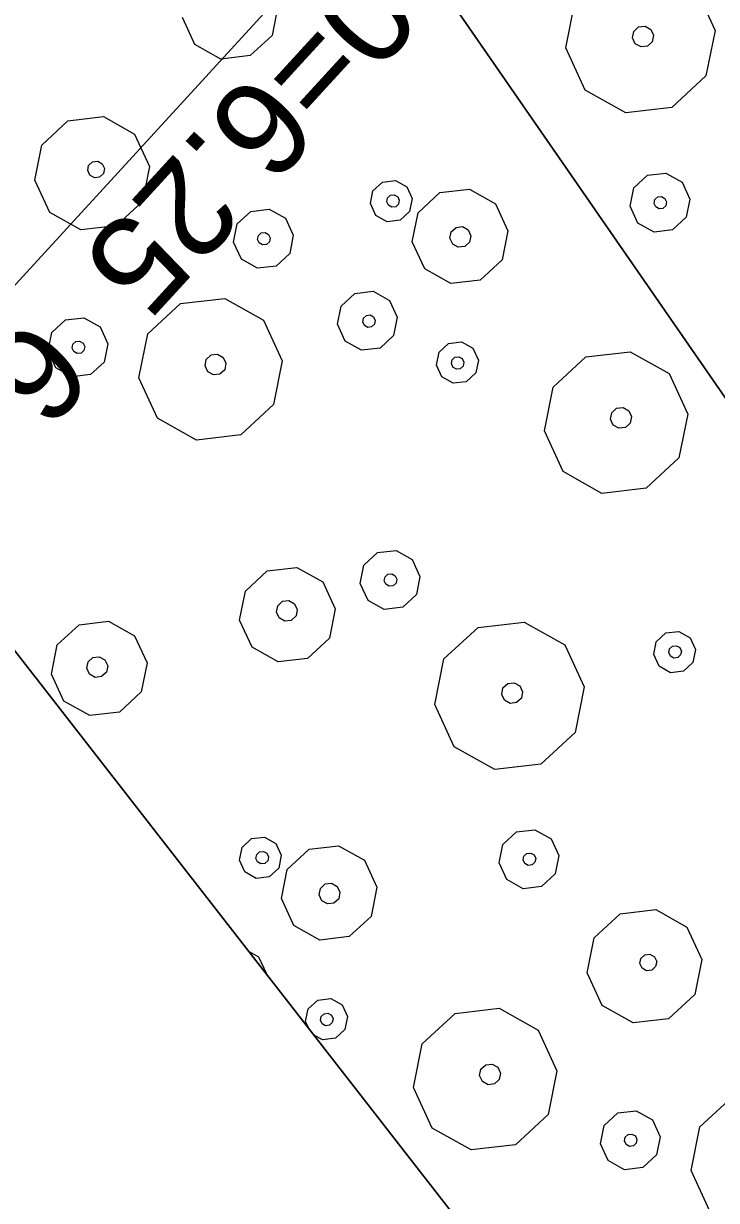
# Model space of a CAD drawing. Header units: metres. Extents: x -2858 to 512, y -1995 to 1252.
# Drawn here: x -946.167 to -944.323, y -867.606 to -864.477 of the extents above; entities that cross this region are included whole.
import ezdxf
from ezdxf.enums import TextEntityAlignment as Align

# ---------------------------------------------------------------- set-up
doc = ezdxf.new("R2010")
doc.units = ezdxf.units.M
for name, color, linetype in [('Calque commun', 7, 'Continuous'), ('Calque11', 7, 'Continuous'), ('Textes', 7, 'Continuous')]:
    doc.layers.add(name, color=color, linetype=linetype)
doc.styles.add('Arial17', font='arial.ttf', dxfattribs={"height": 0.253354})

# ---------------------------------------------------------------- blocks, each defined once
blk = doc.blocks.new('geometrebondepartleger')
at = {"layer": 'Calque11', "color": 7, "linetype": 'Continuous', "lineweight": 9}
blk.add_line((150.3457, 147.4392, 79), (130.1803, 35.9078, 79), dxfattribs=at)
blk = doc.blocks.new('pattern')
at = {"layer": 'Calque commun', "color": 54, "linetype": 'Continuous', "lineweight": 9}
for p, q in [((68.4913, 74.8855), (68.4441, 74.7767)), ((68.4441, 74.7767), (68.3419, 74.7163)), ((68.3419, 74.7163), (68.2237, 74.7276)), ((68.4321, 74.6548), (68.4746, 74.6799)), ((68.4746, 74.6799), (68.5239, 74.6753)), ((68.4124, 74.6095), (68.4321, 74.6548)), ((68.5239, 74.6753), (68.5609, 74.6425)), ((68.4787, 74.6138), (68.4877, 74.6191)), ((68.4877, 74.6191), (68.498, 74.6181)), ((68.498, 74.6181), (68.5058, 74.6113)), ((68.5609, 74.6425), (68.5717, 74.5943)), ((68.4231, 74.5612), (68.4124, 74.6095)), ((68.4746, 74.6043), (68.4787, 74.6138)), ((68.4768, 74.5942), (68.4746, 74.6043)), ((68.4846, 74.5873), (68.4768, 74.5942)), ((68.495, 74.5863), (68.4846, 74.5873)), ((68.5039, 74.5916), (68.495, 74.5863)), ((68.508, 74.6011), (68.5039, 74.5916)), ((68.5058, 74.6113), (68.508, 74.6011)), ((68.5717, 74.5943), (68.552, 74.5489)), ((68.4602, 74.5285), (68.4231, 74.5612)), ((68.5094, 74.5238), (68.4602, 74.5285)), ((68.552, 74.5489), (68.5094, 74.5238)), ((68.0071, 74.4228), (68.0889, 74.4711)), ((68.0889, 74.4711), (68.1834, 74.4621)), ((68.1834, 74.4621), (68.2545, 74.3993)), ((67.9694, 74.3357), (68.0071, 74.4228)), ((68.2545, 74.3993), (68.2752, 74.3066)), ((68.4847, 74.3329), (68.5868, 74.3932)), ((68.5868, 74.3932), (68.705, 74.382)), ((68.705, 74.382), (68.7939, 74.3034)), ((67.99, 74.2431), (67.9694, 74.3357)), ((68.0856, 74.3244), (68.0911, 74.3371)), ((68.0911, 74.3371), (68.103, 74.3441)), ((68.103, 74.3441), (68.1168, 74.3428)), ((68.1168, 74.3428), (68.1272, 74.3336)), ((68.0886, 74.3108), (68.0856, 74.3244)), ((68.099, 74.3017), (68.0886, 74.3108)), ((68.1247, 74.3074), (68.1128, 74.3004)), ((68.1302, 74.3201), (68.1247, 74.3074)), ((68.1272, 74.3336), (68.1302, 74.3201)), ((68.2752, 74.3066), (68.2374, 74.2195)), ((68.4375, 74.224), (68.4847, 74.3329)), ((68.7939, 74.3034), (68.8197, 74.1876)), ((68.1128, 74.3004), (68.099, 74.3017)), ((68.0612, 74.1802), (67.99, 74.2431)), ((68.2374, 74.2195), (68.1557, 74.1712)), ((68.4632, 74.1082), (68.4375, 74.224)), ((68.5827, 74.2098), (68.5896, 74.2257)), ((68.5865, 74.1929), (68.5827, 74.2098)), ((68.5896, 74.2257), (68.6045, 74.2345)), ((68.6045, 74.2345), (68.6217, 74.2328)), ((68.6217, 74.2328), (68.6347, 74.2214)), ((68.6347, 74.2214), (68.6385, 74.2045)), ((68.1557, 74.1712), (68.0612, 74.1802)), ((68.5995, 74.1815), (68.5865, 74.1929)), ((68.6167, 74.1798), (68.5995, 74.1815)), ((68.6316, 74.1886), (68.6167, 74.1798)), ((68.6385, 74.2045), (68.6316, 74.1886)), ((68.8197, 74.1876), (68.7725, 74.0787)), ((68.5522, 74.0297), (68.4632, 74.1082)), ((68.7725, 74.0787), (68.6703, 74.0184)), ((68.6703, 74.0184), (68.5522, 74.0297)), ((68.055, 73.9555), (68.0976, 73.9807)), ((68.0976, 73.9807), (68.1468, 73.976)), ((68.1468, 73.976), (68.1839, 73.9432)), ((68.0353, 73.9102), (68.055, 73.9555)), ((68.1839, 73.9432), (68.1946, 73.895)), ((68.0461, 73.8619), (68.0353, 73.9102)), ((68.0975, 73.905), (68.1017, 73.9146)), ((68.0998, 73.8949), (68.0975, 73.905)), ((68.1017, 73.9146), (68.1106, 73.9198)), ((68.1106, 73.9198), (68.1209, 73.9189)), ((68.1209, 73.9189), (68.1287, 73.912)), ((68.131, 73.9018), (68.1268, 73.8923)), ((68.1287, 73.912), (68.131, 73.9018)), ((67.4043, 73.8607), (67.4341, 73.8783)), ((67.4341, 73.8783), (67.4685, 73.875)), ((67.4685, 73.875), (67.4945, 73.8521)), ((68.1076, 73.888), (68.0998, 73.8949)), ((68.1179, 73.887), (68.1076, 73.888)), ((68.1268, 73.8923), (68.1179, 73.887)), ((68.1946, 73.895), (68.1749, 73.8496)), ((67.3905, 73.8289), (67.4043, 73.8607)), ((67.4283, 73.8261), (67.4324, 73.8356)), ((67.4324, 73.8356), (67.4413, 73.8409)), ((67.4413, 73.8409), (67.4517, 73.8399)), ((67.4517, 73.8399), (67.4595, 73.833)), ((67.4595, 73.833), (67.4617, 73.8229)), ((67.4945, 73.8521), (67.502, 73.8183)), ((68.0832, 73.8292), (68.0461, 73.8619)), ((68.1749, 73.8496), (68.1324, 73.8245)), ((68.7493, 73.8219), (68.7791, 73.8395)), ((68.7791, 73.8395), (68.8136, 73.8363)), ((68.8136, 73.8363), (68.8395, 73.8134)), ((67.398, 73.7951), (67.3905, 73.8289)), ((67.4305, 73.8159), (67.4283, 73.8261)), ((67.4383, 73.8091), (67.4305, 73.8159)), ((67.4486, 73.8081), (67.4383, 73.8091)), ((67.4576, 73.8134), (67.4486, 73.8081)), ((67.4617, 73.8229), (67.4576, 73.8134)), ((67.502, 73.8183), (67.4882, 73.7866)), ((68.1324, 73.8245), (68.0832, 73.8292)), ((68.7355, 73.7902), (68.7493, 73.8219)), ((68.7791, 73.797), (68.7881, 73.8022)), ((68.7881, 73.8022), (68.7984, 73.8013)), ((68.8395, 73.8134), (68.8454, 73.787)), ((67.424, 73.7722), (67.398, 73.7951)), ((67.4584, 73.769), (67.424, 73.7722)), ((67.4882, 73.7866), (67.4584, 73.769)), ((68.7431, 73.7564), (68.7355, 73.7902)), ((68.775, 73.7874), (68.7791, 73.797)), ((68.7773, 73.7773), (68.775, 73.7874)), ((68.785, 73.7704), (68.7773, 73.7773)), ((68.7954, 73.7694), (68.785, 73.7704)), ((68.8043, 73.7747), (68.7954, 73.7694)), ((68.7984, 73.8013), (68.8062, 73.7944)), ((68.8084, 73.7843), (68.8043, 73.7747)), ((68.8062, 73.7944), (68.8084, 73.7843)), ((67.676, 73.7063), (67.7824, 73.7692)), ((67.7824, 73.7692), (67.9055, 73.7575)), ((67.9055, 73.7575), (67.9981, 73.6756)), ((68.769, 73.7335), (68.7431, 73.7564)), ((68.8333, 73.7478), (68.8035, 73.7302)), ((68.8419, 73.7676), (68.8333, 73.7478)), ((68.8035, 73.7302), (68.769, 73.7335)), ((67.6268, 73.5929), (67.676, 73.7063)), ((68.4406, 73.6509), (68.5087, 73.6911)), ((68.5087, 73.6911), (68.5875, 73.6836)), ((68.5875, 73.6836), (68.6468, 73.6313)), ((67.9981, 73.6756), (68.025, 73.555)), ((68.4091, 73.5783), (68.4406, 73.6509)), ((68.6468, 73.6313), (68.664, 73.554)), ((67.6537, 73.4723), (67.6268, 73.5929)), ((67.788, 73.5772), (67.7949, 73.5931)), ((67.7949, 73.5931), (67.8098, 73.6019)), ((67.8098, 73.6019), (67.827, 73.6002)), ((67.827, 73.6002), (67.84, 73.5888)), ((67.84, 73.5888), (67.8438, 73.5719)), ((68.5094, 73.5706), (68.5162, 73.5865)), ((68.5162, 73.5865), (68.5311, 73.5953)), ((68.5311, 73.5953), (68.5484, 73.5937)), ((68.5484, 73.5937), (68.5613, 73.5822)), ((68.7887, 73.5399), (68.8083, 73.5853)), ((68.8083, 73.5853), (68.809, 73.5857)), ((67.7918, 73.5603), (67.788, 73.5772)), ((67.8047, 73.5489), (67.7918, 73.5603)), ((67.8369, 73.556), (67.822, 73.5472)), ((67.8438, 73.5719), (67.8369, 73.556)), ((68.025, 73.555), (67.9758, 73.4416)), ((68.4263, 73.5011), (68.4091, 73.5783)), ((68.5131, 73.5537), (68.5094, 73.5706)), ((68.5261, 73.5423), (68.5131, 73.5537)), ((68.5651, 73.5653), (68.5582, 73.5494)), ((68.5613, 73.5822), (68.5651, 73.5653)), ((68.664, 73.554), (68.6325, 73.4815)), ((67.822, 73.5472), (67.8047, 73.5489)), ((68.5433, 73.5406), (68.5261, 73.5423)), ((68.5582, 73.5494), (68.5433, 73.5406)), ((68.7953, 73.51), (68.7887, 73.5399)), ((68.4856, 73.4487), (68.4263, 73.5011)), ((66.9515, 73.4277), (67.0537, 73.488)), ((67.0537, 73.488), (67.1718, 73.4768)), ((67.1718, 73.4768), (67.2607, 73.3982)), ((67.7463, 73.3905), (67.6537, 73.4723)), ((68.6325, 73.4815), (68.5644, 73.4412)), ((66.9043, 73.3188), (66.9515, 73.4277)), ((67.9758, 73.4416), (67.8694, 73.3787)), ((68.5644, 73.4412), (68.4856, 73.4487)), ((67.2607, 73.3982), (67.2865, 73.2824)), ((68.5331, 73.3727), (68.5469, 73.4044)), ((68.5469, 73.4044), (68.5767, 73.422)), ((68.5767, 73.422), (68.6112, 73.4187)), ((68.6112, 73.4187), (68.6371, 73.3958)), ((68.6371, 73.3958), (68.6446, 73.3621)), ((67.8694, 73.3787), (67.7463, 73.3905)), ((68.5407, 73.3389), (68.5331, 73.3727)), ((68.5688, 73.3723), (68.5729, 73.3818)), ((68.5711, 73.3622), (68.5688, 73.3723)), ((68.5729, 73.3818), (68.5819, 73.3871)), ((68.5819, 73.3871), (68.5922, 73.3861)), ((68.5922, 73.3861), (68.6, 73.3792)), ((68.6022, 73.3691), (68.5981, 73.3596)), ((68.6, 73.3792), (68.6022, 73.3691)), ((68.5666, 73.316), (68.5407, 73.3389)), ((68.5788, 73.3553), (68.5711, 73.3622)), ((68.5892, 73.3543), (68.5788, 73.3553)), ((68.5981, 73.3596), (68.5892, 73.3543)), ((68.6446, 73.3621), (68.6309, 73.3303)), ((66.9301, 73.203), (66.9043, 73.3188)), ((67.0496, 73.3046), (67.0564, 73.3205)), ((67.0533, 73.2877), (67.0496, 73.3046)), ((67.0564, 73.3205), (67.0714, 73.3293)), ((67.0714, 73.3293), (67.0886, 73.3276)), ((67.0886, 73.3276), (67.1015, 73.3162)), ((67.1015, 73.3162), (67.1053, 73.2993)), ((68.6011, 73.3127), (68.5666, 73.316)), ((68.6309, 73.3303), (68.6011, 73.3127)), ((67.0663, 73.2763), (67.0533, 73.2877)), ((67.0835, 73.2746), (67.0663, 73.2763)), ((67.0984, 73.2834), (67.0835, 73.2746)), ((67.1053, 73.2993), (67.0984, 73.2834)), ((67.2865, 73.2824), (67.2393, 73.1735)), ((67.7484, 73.1848), (67.7909, 73.2099)), ((67.7909, 73.2099), (67.8401, 73.2052)), ((67.019, 73.1245), (66.9301, 73.203)), ((67.7287, 73.1394), (67.7484, 73.1848)), ((67.8401, 73.2052), (67.8772, 73.1725)), ((67.2393, 73.1735), (67.1372, 73.1132)), ((67.795, 73.1438), (67.804, 73.1491)), ((67.804, 73.1491), (67.8143, 73.1481)), ((67.8143, 73.1481), (67.8221, 73.1412)), ((67.8772, 73.1725), (67.888, 73.1242)), ((67.1372, 73.1132), (67.019, 73.1245)), ((67.7394, 73.0911), (67.7287, 73.1394)), ((67.7909, 73.1343), (67.795, 73.1438)), ((67.7931, 73.1242), (67.7909, 73.1343)), ((67.8009, 73.1173), (67.7931, 73.1242)), ((67.8113, 73.1163), (67.8009, 73.1173)), ((67.8202, 73.1216), (67.8113, 73.1163)), ((67.8243, 73.1311), (67.8202, 73.1216)), ((67.8221, 73.1412), (67.8243, 73.1311)), ((67.888, 73.1242), (67.8683, 73.0789)), ((67.9634, 73.0744), (68.0315, 73.1146)), ((68.0315, 73.1146), (68.1103, 73.1071)), ((67.7765, 73.0584), (67.7394, 73.0911)), ((68.1103, 73.1071), (68.1696, 73.0548)), ((66.5218, 73.0503), (66.5644, 73.0755)), ((66.5644, 73.0755), (66.6136, 73.0708)), ((66.6136, 73.0708), (66.6507, 73.038)), ((67.8257, 73.0537), (67.7765, 73.0584)), ((67.8683, 73.0789), (67.8257, 73.0537)), ((67.9319, 73.0018), (67.9634, 73.0744)), ((68.1696, 73.0548), (68.1868, 72.9776)), ((66.5022, 73.005), (66.5218, 73.0503)), ((66.6507, 73.038), (66.6614, 72.9898)), ((66.5129, 72.9567), (66.5022, 73.005)), ((66.5644, 72.9998), (66.5685, 73.0094)), ((66.5666, 72.9897), (66.5644, 72.9998)), ((66.5744, 72.9828), (66.5666, 72.9897)), ((66.5685, 73.0094), (66.5774, 73.0146)), ((66.5774, 73.0146), (66.5878, 73.0137)), ((66.5878, 73.0137), (66.5956, 73.0068)), ((66.5978, 72.9967), (66.5937, 72.9871)), ((66.5956, 73.0068), (66.5978, 72.9967)), ((66.6614, 72.9898), (66.6418, 72.9444)), ((67.9491, 72.9246), (67.9319, 73.0018)), ((68.0249, 72.9845), (68.0318, 73.0003)), ((68.0318, 73.0003), (68.0467, 73.0091)), ((68.0467, 73.0091), (68.0639, 73.0075)), ((68.0639, 73.0075), (68.0769, 72.996)), ((68.0769, 72.996), (68.0807, 72.9791)), ((66.55, 72.924), (66.5129, 72.9567)), ((66.5847, 72.9818), (66.5744, 72.9828)), ((66.5937, 72.9871), (66.5847, 72.9818)), ((68.0287, 72.9676), (68.0249, 72.9845)), ((68.0417, 72.9561), (68.0287, 72.9676)), ((68.0738, 72.9633), (68.0589, 72.9545)), ((68.0807, 72.9791), (68.0738, 72.9633)), ((68.1868, 72.9776), (68.1553, 72.905)), ((66.6418, 72.9444), (66.5992, 72.9193)), ((67.2161, 72.9168), (67.2459, 72.9343)), ((67.2459, 72.9343), (67.2804, 72.9311)), ((67.2804, 72.9311), (67.3064, 72.9082)), ((68.0589, 72.9545), (68.0417, 72.9561)), ((66.5992, 72.9193), (66.55, 72.924)), ((67.2024, 72.885), (67.2161, 72.9168)), ((67.2459, 72.8918), (67.2549, 72.897)), ((67.2549, 72.897), (67.2652, 72.8961)), ((67.2652, 72.8961), (67.273, 72.8892)), ((67.3064, 72.9082), (67.3139, 72.8744)), ((68.0084, 72.8723), (67.9491, 72.9246)), ((68.1553, 72.905), (68.0872, 72.8648)), ((66.1428, 72.8011), (66.2492, 72.864)), ((66.2492, 72.864), (66.3723, 72.8523)), ((67.2099, 72.8512), (67.2024, 72.885)), ((67.2418, 72.8822), (67.2459, 72.8918)), ((67.2441, 72.8721), (67.2418, 72.8822)), ((67.2519, 72.8652), (67.2441, 72.8721)), ((67.2622, 72.8643), (67.2519, 72.8652)), ((67.2711, 72.8695), (67.2622, 72.8643)), ((67.2753, 72.8791), (67.2711, 72.8695)), ((67.273, 72.8892), (67.2753, 72.8791)), ((67.3139, 72.8744), (67.3001, 72.8426)), ((68.0872, 72.8648), (68.0084, 72.8723)), ((66.3723, 72.8523), (66.4649, 72.7704)), ((67.2358, 72.8283), (67.2099, 72.8512)), ((67.3001, 72.8426), (67.2703, 72.825)), ((68.404, 72.7968), (68.4721, 72.8371)), ((68.4721, 72.8371), (68.5509, 72.8296)), ((66.0936, 72.6877), (66.1428, 72.8011)), ((67.2703, 72.825), (67.2358, 72.8283)), ((68.5509, 72.8296), (68.6102, 72.7772)), ((66.4649, 72.7704), (66.4918, 72.6498)), ((66.9074, 72.7457), (66.9755, 72.7859)), ((66.9755, 72.7859), (67.0543, 72.7784)), ((67.0543, 72.7784), (67.1136, 72.7261)), ((68.3725, 72.7243), (68.404, 72.7968)), ((68.6102, 72.7772), (68.6274, 72.7)), ((66.8759, 72.6731), (66.9074, 72.7457)), ((67.1136, 72.7261), (67.1308, 72.6488)), ((68.3897, 72.647), (68.3725, 72.7243)), ((68.4729, 72.7084), (68.4798, 72.7243)), ((68.4767, 72.6915), (68.4729, 72.7084)), ((68.4798, 72.7243), (68.4947, 72.7331)), ((68.4947, 72.7331), (68.512, 72.7314)), ((68.512, 72.7314), (68.5249, 72.72)), ((68.5249, 72.72), (68.5287, 72.7031)), ((66.2548, 72.672), (66.2617, 72.6879)), ((66.2617, 72.6879), (66.2766, 72.6967)), ((66.2766, 72.6967), (66.2938, 72.695)), ((66.2938, 72.695), (66.3068, 72.6836)), ((66.3068, 72.6836), (66.3106, 72.6667)), ((66.9762, 72.6654), (66.9831, 72.6813)), ((66.9831, 72.6813), (66.998, 72.6901)), ((66.998, 72.6901), (67.0152, 72.6885)), ((67.0152, 72.6885), (67.0282, 72.677)), ((67.0282, 72.677), (67.0319, 72.6601)), ((67.2555, 72.6347), (67.2751, 72.6801)), ((67.2751, 72.6801), (67.3177, 72.7052)), ((67.3177, 72.7052), (67.3669, 72.7005)), ((67.3669, 72.7005), (67.404, 72.6678)), ((68.4897, 72.6801), (68.4767, 72.6915)), ((68.5069, 72.6784), (68.4897, 72.6801)), ((68.5218, 72.6872), (68.5069, 72.6784)), ((68.5287, 72.7031), (68.5218, 72.6872)), ((68.6274, 72.7), (68.5959, 72.6274)), ((66.2586, 72.6551), (66.2548, 72.672)), ((66.2716, 72.6437), (66.2586, 72.6551)), ((66.2888, 72.642), (66.2716, 72.6437)), ((66.3037, 72.6508), (66.2888, 72.642)), ((66.3106, 72.6667), (66.3037, 72.6508)), ((66.4918, 72.6498), (66.4426, 72.5364)), ((66.8932, 72.5959), (66.8759, 72.6731)), ((66.9799, 72.6486), (66.9762, 72.6654)), ((66.9929, 72.6371), (66.9799, 72.6486)), ((67.025, 72.6443), (67.0101, 72.6355)), ((67.0319, 72.6601), (67.025, 72.6443)), ((67.1308, 72.6488), (67.0993, 72.5763)), ((67.3205, 72.642), (67.3294, 72.6473)), ((67.3294, 72.6473), (67.3398, 72.6463)), ((67.3398, 72.6463), (67.3476, 72.6395)), ((67.404, 72.6678), (67.4148, 72.6195)), ((68.449, 72.5947), (68.3897, 72.647)), ((67.0101, 72.6355), (66.9929, 72.6371)), ((67.2662, 72.5864), (67.2555, 72.6347)), ((67.3164, 72.6325), (67.3205, 72.642)), ((67.3186, 72.6224), (67.3164, 72.6325)), ((67.3264, 72.6155), (67.3186, 72.6224)), ((67.3368, 72.6145), (67.3264, 72.6155)), ((67.3457, 72.6198), (67.3368, 72.6145)), ((67.3498, 72.6293), (67.3457, 72.6198)), ((67.3476, 72.6395), (67.3498, 72.6293)), ((67.4148, 72.6195), (67.3951, 72.5742)), ((68.5959, 72.6274), (68.5278, 72.5872)), ((66.9525, 72.5436), (66.8932, 72.5959)), ((67.3033, 72.5537), (67.2662, 72.5864)), ((67.5655, 72.5293), (67.6677, 72.5896)), ((67.6677, 72.5896), (67.7858, 72.5784)), ((68.5278, 72.5872), (68.449, 72.5947)), ((67.0993, 72.5763), (67.0312, 72.536)), ((67.3525, 72.549), (67.3033, 72.5537)), ((67.3951, 72.5742), (67.3525, 72.549)), ((67.7858, 72.5784), (67.8748, 72.4998)), ((66.4426, 72.5364), (66.3362, 72.4735)), ((67.0312, 72.536), (66.9525, 72.5436)), ((67.5183, 72.4204), (67.5655, 72.5293)), ((67, 72.4675), (67.0137, 72.4992)), ((67.0137, 72.4992), (67.0435, 72.5168)), ((67.0435, 72.5168), (67.078, 72.5135)), ((67.078, 72.5135), (67.104, 72.4906)), ((67.104, 72.4906), (67.1115, 72.4569)), ((67.8748, 72.4998), (67.9006, 72.384)), ((67.0075, 72.4337), (67, 72.4675)), ((67.0356, 72.4671), (67.0398, 72.4766)), ((67.0379, 72.457), (67.0356, 72.4671)), ((67.0457, 72.4501), (67.0379, 72.457)), ((67.0398, 72.4766), (67.0487, 72.4819)), ((67.0487, 72.4819), (67.059, 72.4809)), ((67.059, 72.4809), (67.0668, 72.4741)), ((67.0691, 72.4639), (67.0649, 72.4544)), ((67.0668, 72.4741), (67.0691, 72.4639)), ((67.1115, 72.4569), (67.0977, 72.4251)), ((67.0334, 72.4108), (67.0075, 72.4337)), ((67.056, 72.4491), (67.0457, 72.4501)), ((67.0649, 72.4544), (67.056, 72.4491)), ((67.0977, 72.4251), (67.0679, 72.4075)), ((67.6705, 72.4221), (67.6854, 72.4309)), ((67.6854, 72.4309), (67.7026, 72.4292)), ((67.7026, 72.4292), (67.7156, 72.4178)), ((67.0679, 72.4075), (67.0334, 72.4108)), ((67.5441, 72.3046), (67.5183, 72.4204)), ((67.6636, 72.4062), (67.6705, 72.4221)), ((67.6674, 72.3893), (67.6636, 72.4062)), ((67.7194, 72.4009), (67.7125, 72.385)), ((67.7156, 72.4178), (67.7194, 72.4009)), ((67.6803, 72.3779), (67.6674, 72.3893)), ((67.6976, 72.3762), (67.6803, 72.3779)), ((67.7125, 72.385), (67.6976, 72.3762)), ((67.9006, 72.384), (67.8534, 72.2751)), ((67.2971, 72.3282), (67.3396, 72.3534)), ((67.3396, 72.3534), (67.3889, 72.3487)), ((67.3889, 72.3487), (67.4259, 72.3159)), ((67.2774, 72.2829), (67.2971, 72.3282)), ((67.4259, 72.3159), (67.4367, 72.2677)), ((67.6331, 72.226), (67.5441, 72.3046)), ((67.2881, 72.2346), (67.2774, 72.2829)), ((67.3396, 72.2777), (67.3437, 72.2873)), ((67.3419, 72.2676), (67.3396, 72.2777)), ((67.3437, 72.2873), (67.3527, 72.2925)), ((67.3527, 72.2925), (67.363, 72.2916)), ((67.363, 72.2916), (67.3708, 72.2847)), ((67.373, 72.2746), (67.3689, 72.265)), ((67.3708, 72.2847), (67.373, 72.2746)), ((67.8534, 72.2751), (67.7512, 72.2148)), ((67.3496, 72.2607), (67.3419, 72.2676)), ((67.36, 72.2598), (67.3496, 72.2607)), ((67.3689, 72.265), (67.36, 72.2598)), ((67.4367, 72.2677), (67.417, 72.2223)), ((67.3252, 72.2019), (67.2881, 72.2346)), ((67.417, 72.2223), (67.3744, 72.1972)), ((67.7512, 72.2148), (67.6331, 72.226)), ((67.3744, 72.1972), (67.3252, 72.2019)), ((67.8414, 72.1533), (67.884, 72.1784)), ((67.884, 72.1784), (67.9332, 72.1737)), ((67.8217, 72.1079), (67.8414, 72.1533)), ((67.9332, 72.1737), (67.9702, 72.141)), ((67.8839, 72.1028), (67.888, 72.1123)), ((67.888, 72.1123), (67.897, 72.1176)), ((67.897, 72.1176), (67.9073, 72.1166)), ((67.9073, 72.1166), (67.9151, 72.1097)), ((67.9702, 72.141), (67.981, 72.0927)), ((67.8325, 72.0596), (67.8217, 72.1079)), ((67.8862, 72.0926), (67.8839, 72.1028)), ((67.894, 72.0858), (67.8862, 72.0926)), ((67.9043, 72.0848), (67.894, 72.0858)), ((67.9132, 72.0901), (67.9043, 72.0848)), ((67.9174, 72.0996), (67.9132, 72.0901)), ((67.9151, 72.1097), (67.9174, 72.0996)), ((67.981, 72.0927), (67.9613, 72.0474)), ((67.8695, 72.0269), (67.8325, 72.0596)), ((67.9187, 72.0222), (67.8695, 72.0269)), ((67.9613, 72.0474), (67.9187, 72.0222)), ((67.4165, 71.9213), (67.4982, 71.9695)), ((67.4982, 71.9695), (67.5927, 71.9605)), ((67.5927, 71.9605), (67.6639, 71.8977)), ((66.8708, 71.8916), (66.9389, 71.9319)), ((66.9389, 71.9319), (67.0177, 71.9244)), ((67.0177, 71.9244), (67.077, 71.872)), ((67.3787, 71.8342), (67.4165, 71.9213)), ((67.6639, 71.8977), (67.6845, 71.805)), ((67.077, 71.872), (67.0942, 71.7948)), ((67.3993, 71.7415), (67.3787, 71.8342)), ((67.4949, 71.8228), (67.5004, 71.8355)), ((67.5004, 71.8355), (67.5123, 71.8425)), ((67.5123, 71.8425), (67.5261, 71.8412)), ((67.5261, 71.8412), (67.5365, 71.8321)), ((67.5365, 71.8321), (67.5395, 71.8186)), ((67.4979, 71.8093), (67.4949, 71.8228)), ((67.5083, 71.8001), (67.4979, 71.8093)), ((67.5221, 71.7988), (67.5083, 71.8001)), ((67.534, 71.8059), (67.5221, 71.7988)), ((67.5395, 71.8186), (67.534, 71.8059)), ((67.6845, 71.805), (67.6467, 71.7179)), ((67.0942, 71.7948), (67.0627, 71.7222)), ((67.4705, 71.6787), (67.3993, 71.7415)), ((67.6467, 71.7179), (67.565, 71.6697)), ((67.565, 71.6697), (67.4705, 71.6787))]:
    blk.add_line(p, q, dxfattribs=at)
at = {"layer": 'Calque commun', "color": 7, "linetype": 'Continuous', "lineweight": 9}
mesh = blk.add_polyface(dxfattribs=at)
corners = [(70.8497, 113.5412), (53.8349, 19.1692), (74.7282, 106.3237), (76.0435, 113.5984), (74.769, 106.1763), (58.8077, 18.2701), (114.1703, 105.207), (114.1703, 98.5387)]
mesh.append_faces([[corners[k] for k in face] for face in [(3, 4, 6)]], dxfattribs={"vtx0": -1, "vtx1": -1, "color": 7})
mesh.append_faces([[corners[k] for k in face] for face in [(3, 2, 4)]], dxfattribs={"vtx0": -1, "vtx2": -1, "color": 7})
mesh.append_faces([[corners[k] for k in face] for face in [(5, 2, 1)]], dxfattribs={"vtx1": -1, "color": 7})
mesh.append_faces([[corners[k] for k in face] for face in [(0, 1, 2), (3, 0, 2)]], dxfattribs={"vtx1": -1, "vtx2": -1, "color": 7})
mesh.append_faces([[corners[k] for k in face] for face in [(4, 7, 6)]], dxfattribs={"vtx2": -1, "color": 7})

msp = doc.modelspace()

# ---------------------------------------------------------------- linework, layer by layer
at = {"layer": 'Calque commun', "color": 7, "linetype": 'Continuous', "lineweight": 9}
msp.add_line((-943.9321, -862.7088), (-949.226, -868.4848), dxfattribs=at)

# ---------------------------------------------------------------- block references
at = {"layer": 'Calque commun', "color": 0, "linetype": 'ByBlock', "lineweight": -2, "rotation": 228.1617603435354}
for name, p in [('geometrebondepartleger', (-916.0371, -706.7784)), ('pattern', (-954.4467, -766.6559))]:
    msp.add_blockref(name, p, dxfattribs=at)

# ---------------------------------------------------------------- texts
at = {"layer": 'Textes', "color": 5, "linetype": 'ByBlock', "lineweight": -2, "style": 'Arial17'}
msp.add_text('132.75-126.50=6.25  6.25:2=3.125 3.125<4.62', height=0.253354, rotation=227.4934, dxfattribs=at).set_placement((-943.9321, -862.7088), align=Align.BOTTOM_LEFT)

doc.saveas('drawing.dxf')
